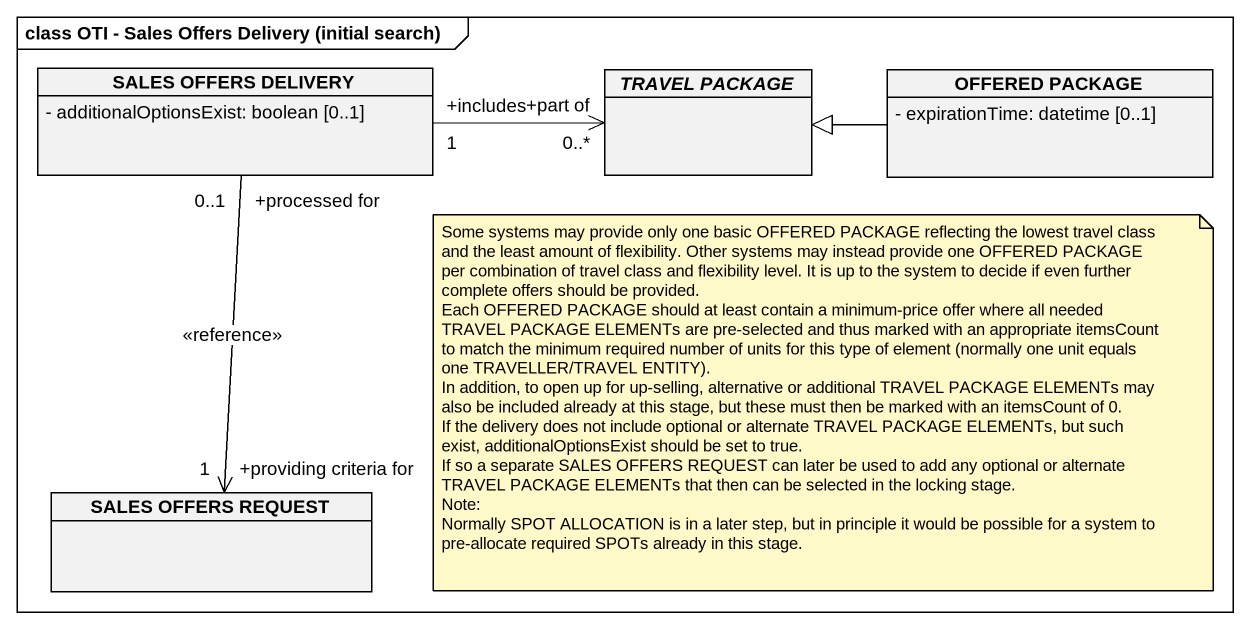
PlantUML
@startuml
mainframe class OTI - Sales Offers Delivery (initial search)
hide circle
hide empty members
skinparam classAttributeIconSize 0
class "SALES OFFERS DELIVERY" as SALES_OFFERS_DELIVERY {
  - additionalOptionsExist: boolean [0..1]
}
abstract class "TRAVEL PACKAGE" as TRAVEL_PACKAGE
class "OFFERED PACKAGE" as OFFERED_PACKAGE {
  - expirationTime: datetime [0..1]
}
class "SALES OFFERS REQUEST" as SALES_OFFERS_REQUEST
SALES_OFFERS_DELIVERY "+processed for\n0..1" --> "+providing criteria for\n1" SALES_OFFERS_REQUEST : <<reference>>
TRAVEL_PACKAGE "+part of\n0..*" <-left- "+includes\n1" SALES_OFFERS_DELIVERY
OFFERED_PACKAGE -left-|> TRAVEL_PACKAGE
note as N1
  Some systems may provide only one basic OFFERED PACKAGE reflecting the lowest travel class and the least amount of flexibility. Other systems may instead provide one OFFERED PACKAGE per combination of travel class and flexibility level. It is up to the system to decide if even further complete offers should be provided.
  Each OFFERED PACKAGE should at least contain a minimum-price offer where all needed TRAVEL PACKAGE ELEMENTs are pre-selected and thus marked with an appropriate itemsCount to match the minimum required number of units for this type of element (normally one unit equals one TRAVELLER/TRAVEL ENTITY).
  In addition, to open up for up-selling, alternative or additional TRAVEL PACKAGE ELEMENTs may also be included already at this stage, but these must then be marked with an itemsCount of 0.
  If the delivery does not include optional or alternate TRAVEL PACKAGE ELEMENTs, but such exist, additionalOptionsExist should be set to true.
  If so a separate SALES OFFERS REQUEST can later be used to add any optional or alternate TRAVEL PACKAGE ELEMENTs that then can be selected in the locking stage.
  Note:
  Normally SPOT ALLOCATION is in a later step, but in principle it would be possible for a system to pre-allocate required SPOTs already in this stage.
end note
@enduml
